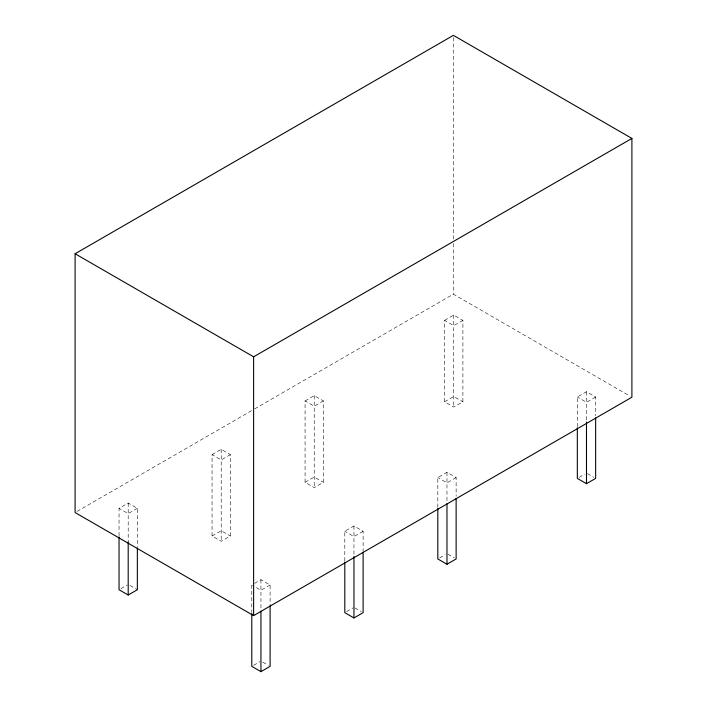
<?xml version="1.0" encoding="UTF-8"?>
<svg xmlns="http://www.w3.org/2000/svg" width="707" height="707" viewBox="0 0 707 707"><rect width="100%" height="100%" fill="white"/><g stroke="black" fill="none" stroke-linecap="round" stroke-linejoin="round"><path stroke-width="0.53" stroke-dasharray="3.54 2.65" d="M77.01 511.453L253.733 409.424M254.688 408.867L453.381 294.156L629.99 396.123M119.041 535.826L119.041 508.324L128.197 503.039L137.352 508.324L137.352 546.829M212.056 454.628L221.211 449.343L230.367 454.628L230.367 536.021L221.211 541.306L212.056 536.021L212.056 454.628L221.211 459.912L230.367 454.628M305.07 400.922L314.226 395.637L323.382 400.922L323.382 482.324L314.226 487.609L305.07 482.324L305.07 400.922L314.226 406.207L323.382 400.922M444.588 320.368L453.744 315.083L462.899 320.368L462.899 401.77L453.744 407.055L444.588 401.77L444.588 320.368L453.744 325.653L462.899 320.368M137.352 508.324L128.197 513.609L119.041 508.324M120.87 588.666L127.278 584.963M212.056 536.021L221.211 530.736L230.367 536.021M305.07 482.324L314.226 477.039L323.382 482.324M444.588 401.77L453.744 396.486L462.899 401.77M254.538 583.381L260.945 579.678L270.101 584.963L270.101 604.768M344.804 560.96L344.804 531.266L353.96 525.981L363.115 531.266L363.115 551.062M437.819 507.264L437.819 477.561L446.974 472.276L456.13 477.561L456.13 496.261M577.336 426.71L577.336 397.016L586.492 391.722L595.648 397.016L595.648 415.707M270.101 584.963L260.945 590.248L252.708 585.493M363.115 531.266L353.96 536.551L344.804 531.266M456.13 477.561L446.974 482.846L437.819 477.561M595.648 397.016L586.492 402.301L577.336 397.016M253.619 665.305L260.026 661.611M346.633 611.608L353.04 607.905M439.648 557.903L445.145 554.73M579.166 477.358L584.662 474.185M587.411 473.655L593.818 477.358M447.885 554.208L454.292 557.903M354.87 607.905L361.286 611.608M130.026 585.493L137.352 589.726M262.774 662.132L268.271 665.305M586.492 391.722L586.492 422.097M453.744 315.083L453.744 407.055M453.381 37.551L453.381 239.09M453.381 243.5L453.381 294.156M446.974 472.276L446.974 501.979M353.96 525.981L353.96 556.347M314.226 395.637L314.226 487.609M260.945 579.678L260.945 610.053M251.789 584.963L251.789 612.465M221.211 449.343L221.211 541.306M128.197 503.039L128.197 542.207"/><path stroke-width="1.06" d="M75.101 253.751L453.381 35.35L631.899 138.422L631.899 397.219L253.619 615.62L75.101 512.557L75.101 253.751L253.619 356.814L631.899 138.422M119.041 536.922L119.041 589.726L128.197 595.011L137.352 589.726L137.352 547.925M251.789 613.561L251.789 666.365L260.945 671.65L270.101 666.365L270.101 605.864M344.804 562.065L344.804 612.66L353.96 617.945L363.115 612.66L363.115 552.167M437.819 508.36L437.819 558.963L446.974 564.248L456.13 558.963L456.13 498.462M577.336 427.815L577.336 478.409L586.492 483.694L595.648 478.409L595.648 417.908M586.492 422.097L586.492 483.694M446.974 503.746L446.974 564.248M353.96 556.347L353.96 617.945M260.945 611.148L260.945 671.65M253.619 356.814L253.619 615.62M128.197 542.207L128.197 595.011"/></g></svg>
